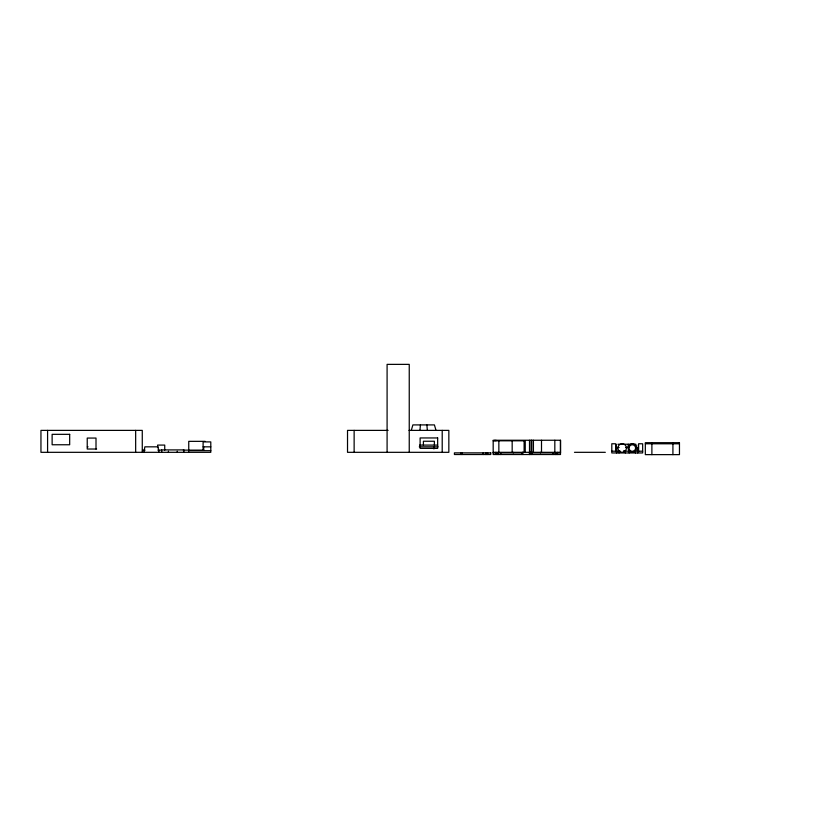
<?xml version="1.0" encoding="UTF-8"?>
<svg xmlns="http://www.w3.org/2000/svg" width="819" height="819" viewBox="0 0 819 819"><rect width="100%" height="100%" fill="white"/><g stroke="black" fill="none" stroke-linecap="round" stroke-linejoin="round"><path stroke-width="1.23" d="M522.85 454.514L522.85 452.323M560.493 440.253L560.493 454.514L493.181 454.514L493.181 440.253L560.493 440.253L560.493 452.866L531.132 452.866L531.132 440.253M419.942 430.384L420.423 424.907M143.878 452.323L144.861 446.836L158.036 446.836L159.029 452.323M411.281 430.384L412.889 424.907L434.408 424.907L436.015 430.384M388.114 430.384L347.522 430.384L347.522 452.323L448.843 452.323L448.843 430.384L409.019 430.384M493.181 440.806L525.245 440.806L525.245 452.323M205.19 441.349L188.749 441.349L188.749 450.122M645.331 443.785L679.463 443.785M617.915 444.236L635.882 444.236L635.882 446.406M419.635 445.086L437.653 445.086M87.357 446.836L88.063 446.836M203.112 446.836L210.79 446.836M419.267 446.836L438.063 446.836M619.154 447.491L616.666 447.491L616.666 452.948M625.726 447.491L629.084 447.491M96.622 449.027L87.234 449.027L87.234 438.063L96.007 438.063L96.007 449.027M142.445 450.122L145.096 450.122M157.842 450.122L161.66 450.122M183.323 450.122L203.931 450.122M210.79 450.675L188.636 450.675L188.636 452.323M611.803 451.197L620.392 451.197M624.119 451.197L630.333 451.197M634.049 451.197L642.649 451.197M493.181 452.323L529.514 452.323L529.514 454.514L529.514 440.253M529.832 452.323L560.493 452.323M574.477 452.323L605.323 452.323M493.181 452.866L522.542 452.866L522.542 452.323M426.873 424.907L427.354 430.384M672.921 442.69L672.921 454.627M651.883 442.69L651.883 454.627M638.615 451.638L638.615 443.755L642.649 443.785L642.649 452.948L611.803 452.948L611.803 443.755L615.837 443.785L615.837 451.658M638.329 444.737L638.329 451.156M637.776 447.491L637.776 452.948M635.401 451.197L635.401 452.948M629.156 451.197L629.156 452.948M628.214 444.236L628.214 447.491M625.296 451.197L625.296 452.948M619.051 451.197L619.051 452.948M616.123 444.737L616.123 451.33M557.749 452.323L557.749 452.866M557.422 452.866L557.422 454.514M556.121 452.866L556.121 454.514M555.333 452.866L555.333 454.514M554.821 440.253L554.821 452.323M552.948 452.866L552.948 454.514M541.502 440.253L541.502 452.323M540.397 452.323L540.397 452.866M533.415 440.253L533.415 452.323M531.828 452.866L531.828 454.514M531.777 440.253L531.777 452.323M530.825 452.323L530.825 454.514M524.119 440.806L524.119 452.323M521.846 452.866L521.846 454.514M513.278 452.323L513.278 452.866M512.172 440.806L512.172 452.323M500.726 452.866L500.726 454.514M498.853 440.806L498.853 452.323M498.341 452.866L498.341 454.514M497.553 452.866L497.553 454.514M496.253 452.866L496.253 454.514M495.925 440.253L495.925 440.806M495.925 452.323L495.925 452.866M494.83 440.253L494.83 440.806M487.684 452.866L487.684 454.514M486.384 452.866L486.384 454.514M485.595 452.866L485.595 454.514M483.2 452.866L483.2 454.514M462.09 452.866L462.09 454.514M461.077 452.866L461.077 454.514M442.209 430.384L442.209 452.323M434.367 445.086L434.367 441.246L423.403 441.246L423.403 445.086M433.927 446.601L433.927 448.955M409.244 452.323L409.244 364.373L387.09 364.373L387.09 452.323M354.136 430.384L354.136 452.323M203.706 446.836L203.706 450.122M203.112 450.122L203.112 441.902L210.79 441.902L210.79 452.323L40.95 452.323L40.95 430.384L142.271 430.384L142.271 452.323M183.876 452.323L183.876 449.907L161.732 449.907L161.732 452.323M177.191 451.218L177.191 452.323M168.417 451.218L168.417 452.323M164.732 450.122L164.732 445.086L157.606 445.086L157.606 447.604M135.657 430.384L135.657 452.323M47.584 430.384L47.584 452.323M623.935 450.798A3.286 3.286 0 0 1 623.566 451.003M69.676 434.336L52.129 434.336L52.129 444.758L69.676 444.758L69.676 434.336M437.653 437.95L420.116 437.95L420.116 448.372L437.653 448.372L437.653 437.95M679.463 442.69L645.331 442.69L645.331 454.627L679.463 454.627L679.463 442.69M490.745 452.866L454.412 452.866L454.422 454.514L490.745 454.514L490.745 452.866M629.739 451.453A4.279 4.279 0 0 0 636.568 448.587A4.279 4.279 0 0 0 630.671 444.113A4.279 4.279 0 0 0 629.739 451.453M630.333 450.675A3.286 3.286 0 0 0 635.585 448.464A3.286 3.286 0 0 0 631.05 445.024A3.286 3.286 0 0 0 630.333 450.675M619.584 451.433A4.279 4.279 0 0 0 626.412 448.566A4.279 4.279 0 0 0 620.515 444.082A4.279 4.279 0 0 0 619.584 451.433"/></g></svg>
